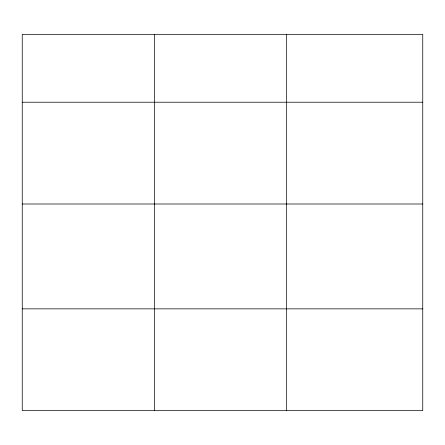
<?xml version="1.0" encoding="UTF-8"?>
<svg xmlns="http://www.w3.org/2000/svg" width="445" height="445" viewBox="0 0 445 445"><rect width="100%" height="100%" fill="white"/><g stroke="black" fill="none" stroke-linecap="round" stroke-linejoin="round"><path stroke-width="0.67" d="M422.75 203.999L422.75 34.36L22.25 34.36L22.25 410.64L422.75 410.64L422.75 203.999L22.25 203.999M22.25 102.222L422.75 102.222M22.25 308.863L422.75 308.863M286.58 34.36L286.58 410.64M154.415 34.36L154.415 410.64"/></g></svg>
